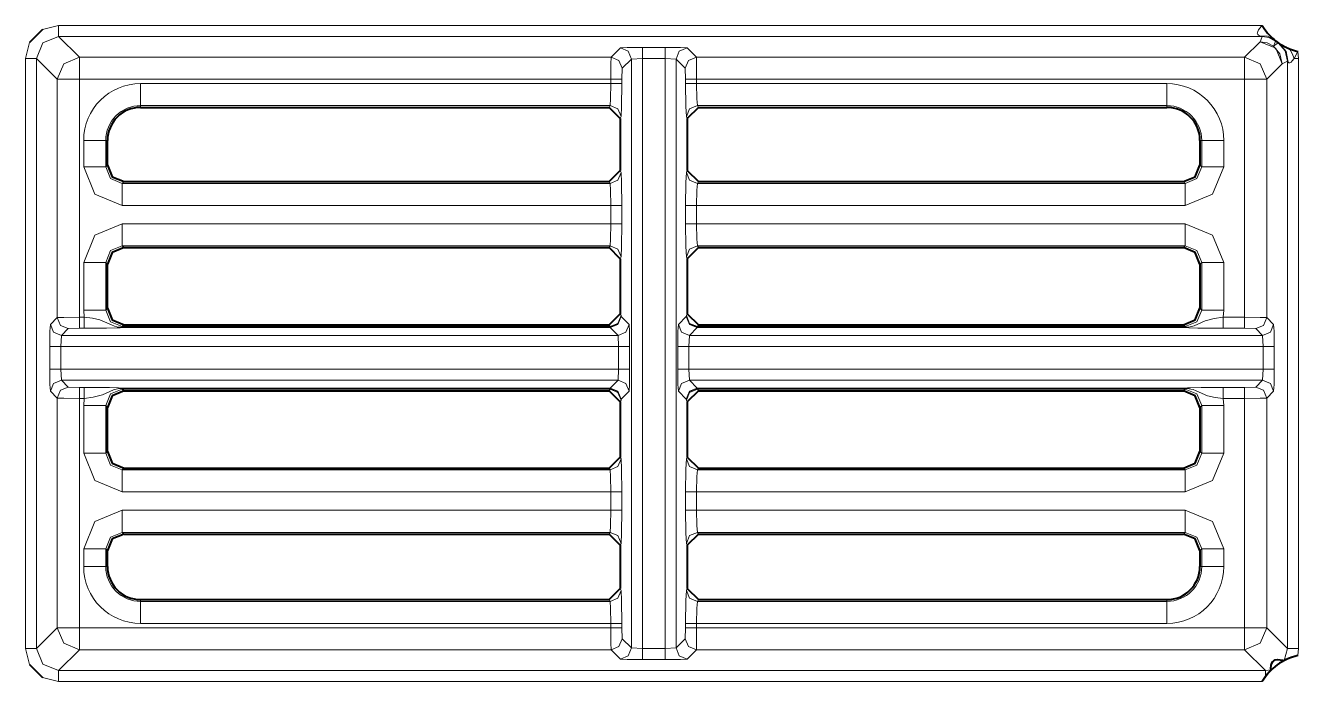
# Model space of a CAD drawing. Header units: millimetres. Extents: x 0 to 2941, y -405 to 1422.
# Drawn here: x 563.3 to 621.1, y 883.4 to 913.2 of the extents above; entities that cross this region are included whole.
import ezdxf

# ---------------------------------------------------------------- set-up
doc = ezdxf.new("R2010")
doc.units = ezdxf.units.MM
doc.layers.add('FINE', color=9, linetype='Continuous')
doc.layers.add('OUTLINE', color=7, linetype='Continuous')

msp = doc.modelspace()

# ---------------------------------------------------------------- linework, layer by layer
at = {"layer": 'FINE', "lineweight": 9}
for p, q in [((564.102, 912.989), (564.829, 913.177)), ((564.829, 913.177), (619.409, 913.177)), ((563.33, 911.678), (563.518, 912.405)), ((589.884, 911.734), (590.304, 912.154)), ((591.304, 912.179), (592.33, 912.179)), ((593.329, 912.154), (593.749, 911.734)), ((618.611, 911.734), (619.317, 912.44)), ((565.773, 911.734), (589.884, 911.734)), ((590.804, 911.654), (590.384, 911.234)), ((591.304, 911.679), (590.804, 911.654)), ((590.804, 911.654), (590.804, 884.927)), ((591.304, 884.902), (591.304, 911.679)), ((592.33, 911.679), (591.304, 911.679)), ((592.33, 911.679), (592.33, 884.902)), ((592.829, 911.654), (592.33, 911.679)), ((593.249, 911.234), (592.829, 911.654)), ((592.829, 884.927), (592.829, 911.654)), ((593.749, 911.734), (618.611, 911.734)), ((620.554, 884.903), (620.554, 911.562)), ((621.018, 912.001), (621.054, 911.678)), ((621.054, 911.678), (621.054, 884.903)), ((590.384, 911.234), (590.371, 910.734)), ((593.262, 910.734), (593.249, 911.234)), ((620.317, 911.441), (619.61, 910.734)), ((564.773, 899.921), (564.773, 910.734)), ((590.371, 910.734), (590.371, 910.538)), ((593.262, 910.538), (593.262, 910.734)), ((618.611, 910.734), (593.762, 910.734)), ((593.762, 910.734), (593.762, 910.538)), ((593.762, 910.538), (615.085, 910.538)), ((618.611, 899.934), (618.611, 910.734)), ((619.61, 910.734), (619.61, 899.921)), ((589.834, 909.54), (568.549, 909.54)), ((568.549, 909.54), (568.549, 909.458)), ((589.793, 909.458), (589.834, 909.54)), ((615.085, 909.54), (593.799, 909.54)), ((593.799, 909.54), (593.84, 909.458)), ((615.085, 909.458), (615.085, 909.54)), ((590.334, 909.041), (590.293, 908.958)), ((593.34, 908.958), (593.299, 909.041)), ((565.969, 906.761), (565.969, 907.959)), ((566.967, 907.959), (566.967, 906.761)), ((567.049, 907.959), (566.967, 907.959)), ((616.666, 907.959), (616.585, 907.959)), ((616.666, 906.761), (616.666, 907.959)), ((617.664, 907.959), (617.664, 906.761)), ((566.967, 906.761), (567.049, 906.842)), ((616.585, 906.842), (616.666, 906.761)), ((590.293, 906.593), (590.334, 906.511)), ((593.299, 906.511), (593.34, 906.593)), ((567.798, 906.094), (567.716, 906.012)), ((567.716, 906.012), (589.834, 906.012)), ((589.834, 906.012), (589.793, 906.094)), ((593.84, 906.094), (593.799, 906.012)), ((593.799, 906.012), (615.917, 906.012)), ((615.917, 906.012), (615.836, 906.094)), ((593.262, 904.174), (593.262, 905.013)), ((615.917, 905.013), (593.762, 905.013)), ((593.762, 905.013), (593.762, 904.174)), ((593.762, 904.174), (615.917, 904.174)), ((567.716, 903.175), (567.798, 903.093)), ((589.834, 903.175), (567.716, 903.175)), ((589.793, 903.093), (589.834, 903.175)), ((615.836, 903.093), (615.917, 903.175)), ((565.969, 900.261), (565.969, 902.426)), ((566.967, 902.426), (566.967, 900.261)), ((567.049, 902.344), (566.967, 902.426)), ((590.334, 902.675), (590.293, 902.593)), ((593.34, 902.593), (593.299, 902.675)), ((616.666, 902.426), (616.585, 902.344)), ((616.666, 900.261), (616.666, 902.426)), ((617.664, 902.426), (617.664, 900.261)), ((564.458, 899.606), (564.773, 899.921)), ((565.999, 899.934), (565.969, 900.261)), ((566.967, 900.261), (567.049, 900.342)), ((590.293, 900.093), (590.334, 900.011)), ((590.334, 900.011), (590.342, 899.963)), ((590.342, 899.963), (590.699, 899.606)), ((592.934, 899.606), (593.291, 899.963)), ((593.291, 899.963), (593.299, 900.011)), ((593.299, 900.011), (593.34, 900.093)), ((616.585, 900.342), (616.666, 900.261)), ((617.664, 900.261), (617.634, 899.934)), ((617.634, 899.934), (618.611, 899.934)), ((619.61, 899.921), (619.925, 899.606)), ((565.273, 899.421), (564.958, 899.106)), ((565.773, 899.434), (565.273, 899.421)), ((565.999, 899.434), (565.773, 899.434)), ((567.798, 899.593), (567.716, 899.512)), ((567.716, 899.512), (589.834, 899.512)), ((567.716, 899.48), (589.842, 899.48)), ((589.842, 899.463), (567.716, 899.463)), ((589.834, 899.512), (589.793, 899.593)), ((589.842, 899.48), (589.834, 899.512)), ((590.199, 899.106), (589.842, 899.463)), ((593.799, 899.512), (593.791, 899.48)), ((593.791, 899.48), (615.917, 899.48)), ((593.84, 899.593), (593.799, 899.512)), ((593.799, 899.512), (615.917, 899.512)), ((615.917, 899.512), (615.836, 899.593)), ((618.611, 899.434), (617.634, 899.434)), ((619.11, 899.421), (618.611, 899.434)), ((619.426, 899.106), (619.11, 899.421)), ((564.958, 899.106), (564.932, 898.606)), ((590.199, 899.106), (564.958, 899.106)), ((590.225, 898.606), (590.199, 899.106)), ((593.434, 899.106), (593.408, 898.606)), ((619.426, 899.106), (593.434, 899.106)), ((619.451, 898.606), (619.426, 899.106)), ((564.433, 897.581), (564.433, 898.606)), ((564.932, 898.606), (564.932, 897.581)), ((564.932, 898.606), (590.225, 898.606)), ((590.225, 897.581), (590.225, 898.606)), ((590.725, 898.606), (590.725, 897.581)), ((592.909, 897.581), (592.909, 898.606)), ((593.408, 898.606), (619.451, 898.606)), ((619.451, 897.581), (619.451, 898.606)), ((619.951, 898.606), (619.951, 897.581)), ((590.225, 897.581), (564.932, 897.581)), ((564.932, 897.581), (564.958, 897.081)), ((564.958, 897.081), (565.273, 896.765)), ((564.958, 897.081), (590.199, 897.081)), ((589.842, 896.724), (590.199, 897.081)), ((590.199, 897.081), (590.225, 897.581)), ((619.451, 897.581), (593.408, 897.581)), ((593.434, 897.081), (619.426, 897.081)), ((619.11, 896.765), (619.426, 897.081)), ((619.426, 897.081), (619.451, 897.581)), ((565.273, 896.765), (565.773, 896.753)), ((565.773, 896.753), (565.999, 896.753)), ((567.716, 896.724), (589.842, 896.724)), ((589.842, 896.707), (567.716, 896.707)), ((589.834, 896.675), (589.842, 896.707)), ((590.699, 896.581), (590.342, 896.224)), ((593.291, 896.224), (592.934, 896.581)), ((615.917, 896.707), (593.791, 896.707)), ((593.791, 896.707), (593.799, 896.675)), ((615.917, 896.675), (593.799, 896.675)), ((593.799, 896.675), (593.84, 896.594)), ((615.836, 896.594), (615.917, 896.675)), ((617.634, 896.753), (618.611, 896.753)), ((618.611, 896.753), (619.11, 896.765)), ((619.925, 896.581), (619.61, 896.266)), ((565.773, 896.253), (565.773, 885.847)), ((565.999, 896.253), (565.773, 896.253)), ((565.969, 895.926), (565.999, 896.253)), ((565.969, 893.761), (565.969, 895.926)), ((567.049, 895.844), (566.967, 895.926)), ((566.967, 895.926), (566.967, 893.761)), ((590.334, 896.175), (590.293, 896.093)), ((590.342, 896.224), (590.334, 896.175)), ((593.299, 896.175), (593.291, 896.224)), ((593.34, 896.093), (593.299, 896.175)), ((616.666, 895.926), (616.585, 895.844)), ((616.666, 893.761), (616.666, 895.926)), ((618.611, 896.253), (617.634, 896.253)), ((617.634, 896.253), (617.664, 895.926)), ((617.664, 895.926), (617.664, 893.761)), ((618.611, 885.847), (618.611, 896.253)), ((619.61, 896.266), (619.61, 885.847)), ((566.967, 893.761), (567.049, 893.842)), ((590.293, 893.593), (590.334, 893.511)), ((593.299, 893.511), (593.34, 893.593)), ((616.585, 893.842), (616.666, 893.761)), ((593.84, 893.093), (593.799, 893.012)), ((593.799, 893.012), (615.917, 893.012)), ((615.917, 893.012), (615.836, 893.093)), ((589.871, 892.014), (567.716, 892.014)), ((589.871, 891.174), (589.871, 892.014)), ((590.371, 892.014), (590.371, 891.174)), ((593.262, 891.174), (593.262, 892.014)), ((615.917, 892.014), (593.762, 892.014)), ((593.762, 892.014), (593.762, 891.174)), ((567.716, 891.174), (589.871, 891.174)), ((593.762, 891.174), (615.917, 891.174)), ((615.917, 890.175), (593.799, 890.175)), ((593.799, 890.175), (593.84, 890.093)), ((615.836, 890.093), (615.917, 890.175)), ((590.334, 889.675), (590.293, 889.593)), ((593.34, 889.593), (593.299, 889.675)), ((565.969, 888.622), (565.969, 889.426)), ((567.049, 889.345), (566.967, 889.426)), ((566.967, 889.426), (566.967, 888.622)), ((616.666, 889.426), (616.585, 889.345)), ((616.666, 888.622), (616.666, 889.426)), ((617.664, 889.426), (617.664, 888.622)), ((566.967, 888.622), (567.049, 888.622)), ((616.585, 888.622), (616.666, 888.622)), ((590.293, 887.622), (590.334, 887.54)), ((593.299, 887.54), (593.34, 887.622)), ((568.549, 887.122), (568.549, 887.041)), ((568.549, 887.041), (589.834, 887.041)), ((589.834, 887.041), (589.793, 887.122)), ((593.84, 887.122), (593.799, 887.041)), ((593.799, 887.041), (615.085, 887.041)), ((615.085, 887.041), (615.085, 887.122)), ((589.871, 886.042), (568.549, 886.042)), ((590.371, 886.042), (590.371, 885.847)), ((590.371, 885.847), (590.384, 885.347)), ((593.249, 885.347), (593.262, 885.847)), ((593.262, 885.847), (593.262, 886.042)), ((593.762, 886.042), (593.762, 885.847)), ((615.085, 886.042), (593.762, 886.042)), ((593.762, 885.847), (618.611, 885.847)), ((619.61, 885.847), (620.554, 884.903)), ((590.384, 885.347), (590.804, 884.927)), ((590.804, 884.927), (591.304, 884.902)), ((592.33, 884.902), (592.829, 884.927)), ((592.829, 884.927), (593.249, 885.347)), ((589.884, 884.847), (565.773, 884.847)), ((590.304, 884.427), (589.884, 884.847)), ((591.304, 884.902), (592.33, 884.902)), ((592.33, 884.401), (591.304, 884.401)), ((593.749, 884.847), (593.329, 884.427)), ((618.611, 884.847), (593.749, 884.847)), ((619.554, 883.903), (618.611, 884.847)), ((620.396, 884.364), (620.554, 884.903)), ((621.054, 884.903), (621.018, 884.58)), ((619.554, 883.903), (619.809, 883.936))]:
    msp.add_line(p, q, dxfattribs=at)
for points in [[(564.829, 912.677), (564.122, 912.385), (563.83, 911.678)], [(564.829, 913.177), (564.829, 912.828), (564.829, 912.677)], [(619.397, 912.677), (564.829, 912.677), (565.773, 911.734)], [(619.302, 912.709), (619.243, 912.734), (619.203, 912.771), (619.185, 912.821), (619.186, 912.863), (619.219, 912.95), (619.238, 912.982), (619.353, 913.123), (619.4, 913.169), (619.409, 913.177)], [(619.397, 912.677), (619.389, 912.682), (619.357, 912.692), (619.302, 912.709)], [(619.948, 912.535), (619.65, 912.688), (619.302, 912.709)], [(619.317, 912.44), (619.384, 912.637), (619.397, 912.677)], [(620.015, 912.464), (619.724, 912.623), (619.397, 912.677)], [(590.304, 912.154), (590.606, 912.172), (591.304, 912.179)], [(590.304, 912.154), (590.657, 912.007), (590.804, 911.654)], [(591.304, 912.179), (591.304, 912.028), (591.304, 911.679)], [(592.33, 912.179), (592.33, 912.028), (592.33, 911.679)], [(592.33, 912.179), (593.027, 912.172), (593.329, 912.154)], [(593.329, 912.154), (592.976, 912.007), (592.829, 911.654)], [(619.917, 912.24), (619.633, 912.389), (619.317, 912.44)], [(620.317, 911.441), (620.024, 912.147), (619.317, 912.44)], [(619.948, 912.535), (619.975, 912.509), (620.015, 912.464), (619.993, 912.415), (619.917, 912.24)], [(619.917, 912.24), (620.087, 912.353), (620.127, 912.381), (620.18, 912.358), (620.197, 912.349)], [(619.917, 912.24), (620.211, 911.888), (620.317, 911.441)], [(620.554, 911.562), (620.441, 912.024), (620.127, 912.381)], [(620.585, 911.513), (620.5, 911.992), (620.197, 912.349)], [(620.859, 911.678), (620.76, 911.904), (620.643, 912.117)], [(563.33, 911.678), (563.679, 911.678), (563.83, 911.678)], [(563.518, 884.176), (563.33, 884.903), (563.33, 911.678)], [(564.773, 910.734), (563.83, 911.678), (563.83, 884.903), (564.773, 885.847), (564.773, 896.266), (564.458, 896.581)], [(564.773, 910.734), (565.066, 911.441), (565.773, 911.734)], [(565.773, 911.734), (565.773, 911.432), (565.773, 910.734)], [(589.871, 910.734), (589.875, 911.432), (589.884, 911.734)], [(589.884, 911.734), (590.237, 911.587), (590.384, 911.234)], [(593.749, 911.734), (593.396, 911.587), (593.249, 911.234)], [(593.749, 911.734), (593.758, 911.432), (593.762, 910.734)], [(618.611, 911.734), (619.317, 911.441), (619.61, 910.734)], [(618.611, 911.734), (618.611, 911.432), (618.611, 910.734)], [(620.554, 911.562), (620.37, 911.467), (620.317, 911.441)], [(620.585, 911.513), (620.578, 911.526), (620.56, 911.556), (620.554, 911.562)], [(620.859, 911.678), (620.768, 911.568), (620.714, 911.518), (620.66, 911.486), (620.652, 911.484), (620.616, 911.485), (620.59, 911.506), (620.585, 911.513)], [(621.018, 912.001), (621.015, 911.994), (620.859, 911.678)], [(620.859, 911.678), (620.954, 911.678), (621.054, 911.678)], [(564.773, 910.734), (565.075, 910.734), (565.773, 910.734)], [(568.549, 910.538), (589.871, 910.538), (589.871, 910.734), (565.773, 910.734), (565.773, 899.934), (565.999, 899.934)], [(568.549, 909.54), (568.549, 909.85), (568.549, 910.538)], [(589.834, 909.54), (589.86, 909.85), (589.871, 910.538)], [(589.871, 910.734), (590.22, 910.734), (590.371, 910.734)], [(589.871, 910.538), (590.22, 910.538), (590.371, 910.538)], [(590.371, 910.538), (590.36, 909.506), (590.334, 909.041)], [(593.762, 910.734), (593.413, 910.734), (593.262, 910.734)], [(593.262, 910.538), (593.413, 910.538), (593.762, 910.538)], [(593.299, 909.041), (593.273, 909.506), (593.262, 910.538)], [(593.762, 910.538), (593.773, 909.85), (593.799, 909.54)], [(615.085, 909.54), (615.085, 909.85), (615.085, 910.538)], [(618.611, 910.734), (619.308, 910.734), (619.61, 910.734)], [(589.834, 909.54), (590.187, 909.393), (590.334, 909.041)], [(593.299, 909.041), (593.446, 909.393), (593.799, 909.54)], [(566.967, 907.959), (566.657, 907.959), (565.969, 907.959)], [(616.666, 907.959), (616.976, 907.959), (617.664, 907.959)], [(565.969, 906.761), (566.657, 906.761), (566.967, 906.761)], [(567.716, 905.013), (566.48, 905.525), (565.969, 906.761)], [(566.967, 906.761), (567.185, 906.23), (567.716, 906.012)], [(590.334, 906.511), (590.187, 906.159), (589.834, 906.012)], [(590.334, 906.511), (590.36, 906.046), (590.371, 905.013)], [(593.262, 905.013), (593.273, 906.046), (593.299, 906.511)], [(593.799, 906.012), (593.446, 906.159), (593.299, 906.511)], [(615.917, 906.012), (616.448, 906.23), (616.666, 906.761)], [(617.664, 906.761), (617.153, 905.525), (615.917, 905.013)], [(617.664, 906.761), (616.976, 906.761), (616.666, 906.761)], [(567.716, 905.013), (567.716, 905.702), (567.716, 906.012)], [(589.871, 905.013), (589.86, 905.702), (589.834, 906.012)], [(593.799, 906.012), (593.773, 905.702), (593.762, 905.013)], [(615.917, 905.013), (615.917, 905.702), (615.917, 906.012)], [(567.716, 904.174), (589.871, 904.174), (589.871, 905.013), (567.716, 905.013)], [(590.371, 905.013), (590.22, 905.013), (589.871, 905.013)], [(590.371, 905.013), (590.371, 904.174), (590.36, 903.141), (590.334, 902.675)], [(593.762, 905.013), (593.413, 905.013), (593.262, 905.013)], [(565.969, 902.426), (566.48, 903.662), (567.716, 904.174)], [(567.716, 903.175), (567.716, 903.485), (567.716, 904.174)], [(589.834, 903.175), (589.86, 903.485), (589.871, 904.174)], [(589.871, 904.174), (590.22, 904.174), (590.371, 904.174)], [(593.262, 904.174), (593.413, 904.174), (593.762, 904.174)], [(593.299, 902.675), (593.273, 903.141), (593.262, 904.174)], [(593.762, 904.174), (593.773, 903.485), (593.799, 903.175)], [(615.917, 903.175), (615.917, 903.485), (615.917, 904.174)], [(615.917, 904.174), (617.153, 903.662), (617.664, 902.426)], [(567.716, 903.175), (567.185, 902.957), (566.967, 902.426)], [(589.834, 903.175), (590.187, 903.028), (590.334, 902.675)], [(593.299, 902.675), (593.446, 903.028), (593.799, 903.175)], [(615.917, 903.175), (593.799, 903.175), (593.84, 903.093)], [(616.666, 902.426), (616.448, 902.957), (615.917, 903.175)], [(566.967, 902.426), (566.657, 902.426), (565.969, 902.426)], [(617.664, 902.426), (616.976, 902.426), (616.666, 902.426)], [(564.773, 899.921), (565.075, 899.93), (565.773, 899.934)], [(564.773, 899.921), (564.92, 899.568), (565.273, 899.421)], [(565.773, 899.934), (565.773, 899.585), (565.773, 899.434)], [(566.967, 900.261), (566.657, 900.261), (565.969, 900.261)], [(565.999, 899.934), (565.999, 899.585), (565.999, 899.434)], [(565.999, 899.934), (566.363, 899.891), (566.706, 899.813), (567.224, 899.588), (567.361, 899.537), (567.467, 899.508), (567.614, 899.485), (567.683, 899.48), (567.716, 899.48)], [(566.967, 900.261), (567.185, 899.73), (567.716, 899.512)], [(589.834, 899.512), (590.187, 899.659), (590.334, 900.011)], [(589.842, 899.463), (590.195, 899.61), (590.342, 899.963)], [(589.842, 899.48), (590.194, 899.623), (590.342, 899.963)], [(593.291, 899.963), (593.438, 899.61), (593.791, 899.463)], [(593.291, 899.963), (593.439, 899.623), (593.791, 899.48)], [(593.299, 900.011), (593.446, 899.659), (593.799, 899.512)], [(615.917, 899.512), (616.448, 899.73), (616.666, 900.261)], [(615.917, 899.48), (615.987, 899.482), (616.074, 899.491), (616.314, 899.551), (616.813, 899.773), (617.227, 899.884), (617.634, 899.934)], [(617.664, 900.261), (616.976, 900.261), (616.666, 900.261)], [(617.634, 899.934), (617.634, 899.585), (617.634, 899.434)], [(618.611, 899.934), (618.611, 899.585), (618.611, 899.434)], [(618.611, 899.934), (619.308, 899.93), (619.61, 899.921)], [(619.61, 899.921), (619.464, 899.568), (619.11, 899.421)], [(564.433, 898.606), (564.44, 899.304), (564.458, 899.606)], [(564.458, 899.606), (564.605, 899.253), (564.958, 899.106)], [(567.716, 899.463), (567.704, 899.463), (567.676, 899.463), (567.617, 899.462), (567.568, 899.46), (567.494, 899.458), (567, 899.443), (566.529, 899.437), (565.999, 899.434)], [(567.716, 899.48), (567.716, 899.501), (567.716, 899.512)], [(567.716, 899.48), (567.716, 899.468), (567.716, 899.463)], [(589.842, 899.463), (589.842, 899.468), (589.842, 899.48)], [(590.199, 899.106), (590.553, 899.253), (590.699, 899.606)], [(590.699, 899.606), (590.717, 899.304), (590.725, 898.606)], [(592.909, 898.606), (592.916, 899.304), (592.934, 899.606)], [(592.934, 899.606), (593.081, 899.253), (593.434, 899.106)], [(615.917, 899.463), (593.791, 899.463), (593.434, 899.106)], [(593.791, 899.48), (593.791, 899.468), (593.791, 899.463)], [(615.917, 899.48), (615.917, 899.501), (615.917, 899.512)], [(615.917, 899.48), (615.917, 899.468), (615.917, 899.463)], [(617.634, 899.434), (617.042, 899.437), (616.494, 899.447), (616.086, 899.459), (615.978, 899.463), (615.944, 899.463), (615.917, 899.463)], [(619.925, 899.606), (619.779, 899.253), (619.426, 899.106)], [(619.925, 899.606), (619.943, 899.304), (619.951, 898.606)], [(564.433, 898.606), (564.583, 898.606), (564.932, 898.606)], [(590.225, 898.606), (590.574, 898.606), (590.725, 898.606)], [(592.909, 898.606), (593.06, 898.606), (593.408, 898.606)], [(593.408, 898.606), (593.408, 897.581), (593.434, 897.081)], [(619.951, 898.606), (619.8, 898.606), (619.451, 898.606)], [(564.433, 897.581), (564.583, 897.581), (564.932, 897.581)], [(564.458, 896.581), (564.44, 896.883), (564.433, 897.581)], [(564.458, 896.581), (564.605, 896.934), (564.958, 897.081)], [(590.199, 897.081), (590.553, 896.934), (590.699, 896.581)], [(590.225, 897.581), (590.574, 897.581), (590.725, 897.581)], [(590.725, 897.581), (590.717, 896.883), (590.699, 896.581)], [(592.909, 897.581), (593.06, 897.581), (593.408, 897.581)], [(592.934, 896.581), (592.916, 896.883), (592.909, 897.581)], [(592.934, 896.581), (593.081, 896.934), (593.434, 897.081)], [(593.434, 897.081), (593.791, 896.724), (615.917, 896.724)], [(619.925, 896.581), (619.779, 896.934), (619.426, 897.081)], [(619.951, 897.581), (619.8, 897.581), (619.451, 897.581)], [(619.951, 897.581), (619.943, 896.883), (619.925, 896.581)], [(564.773, 896.266), (564.92, 896.619), (565.273, 896.765)], [(565.773, 896.253), (565.773, 896.602), (565.773, 896.753)], [(565.999, 896.253), (565.999, 896.602), (565.999, 896.753)], [(565.999, 896.753), (566.591, 896.75), (567.139, 896.74), (567.547, 896.727), (567.655, 896.724), (567.689, 896.724), (567.716, 896.724)], [(567.716, 896.707), (567.646, 896.705), (567.559, 896.696), (567.32, 896.636), (566.82, 896.414), (566.406, 896.303), (565.999, 896.253)], [(567.716, 896.675), (567.185, 896.457), (566.967, 895.926)], [(567.716, 896.707), (567.716, 896.719), (567.716, 896.724)], [(567.716, 896.675), (567.716, 896.685), (567.716, 896.707)], [(589.793, 896.594), (589.834, 896.675), (567.716, 896.675), (567.798, 896.594)], [(589.834, 896.675), (590.187, 896.528), (590.334, 896.175)], [(589.842, 896.724), (590.195, 896.577), (590.342, 896.224)], [(589.842, 896.707), (589.842, 896.719), (589.842, 896.724)], [(589.842, 896.707), (590.194, 896.564), (590.342, 896.224)], [(593.291, 896.224), (593.438, 896.577), (593.791, 896.724)], [(593.291, 896.224), (593.439, 896.564), (593.791, 896.707)], [(593.299, 896.175), (593.446, 896.528), (593.799, 896.675)], [(593.791, 896.724), (593.791, 896.719), (593.791, 896.707)], [(615.917, 896.724), (615.93, 896.724), (615.957, 896.724), (616.016, 896.725), (616.065, 896.727), (616.14, 896.729), (616.633, 896.743), (617.104, 896.75), (617.634, 896.753)], [(615.917, 896.707), (615.917, 896.719), (615.917, 896.724)], [(617.634, 896.253), (617.27, 896.296), (616.927, 896.374), (616.409, 896.599), (616.272, 896.65), (616.166, 896.679), (616.02, 896.702), (615.95, 896.707), (615.917, 896.707)], [(615.917, 896.675), (615.917, 896.685), (615.917, 896.707)], [(616.666, 895.926), (616.448, 896.457), (615.917, 896.675)], [(617.634, 896.253), (617.634, 896.602), (617.634, 896.753)], [(618.611, 896.253), (618.611, 896.602), (618.611, 896.753)], [(619.61, 896.266), (619.464, 896.619), (619.11, 896.765)], [(565.773, 896.253), (565.075, 896.257), (564.773, 896.266)], [(566.967, 895.926), (566.657, 895.926), (565.969, 895.926)], [(617.664, 895.926), (616.976, 895.926), (616.666, 895.926)], [(619.61, 896.266), (619.308, 896.257), (618.611, 896.253)], [(566.967, 893.761), (566.657, 893.761), (565.969, 893.761)], [(567.716, 892.014), (566.48, 892.525), (565.969, 893.761)], [(566.967, 893.761), (567.185, 893.23), (567.716, 893.012)], [(615.917, 893.012), (616.448, 893.23), (616.666, 893.761)], [(617.664, 893.761), (617.153, 892.525), (615.917, 892.014)], [(617.664, 893.761), (616.976, 893.761), (616.666, 893.761)], [(567.798, 893.093), (567.716, 893.012), (589.834, 893.012), (589.793, 893.093)], [(567.716, 892.014), (567.716, 892.702), (567.716, 893.012)], [(590.334, 893.511), (590.187, 893.159), (589.834, 893.012)], [(589.871, 892.014), (589.86, 892.702), (589.834, 893.012)], [(590.334, 893.511), (590.36, 893.046), (590.371, 892.014)], [(593.262, 892.014), (593.273, 893.046), (593.299, 893.511)], [(593.799, 893.012), (593.446, 893.159), (593.299, 893.511)], [(593.799, 893.012), (593.773, 892.702), (593.762, 892.014)], [(615.917, 892.014), (615.917, 892.702), (615.917, 893.012)], [(590.371, 892.014), (590.22, 892.014), (589.871, 892.014)], [(593.762, 892.014), (593.413, 892.014), (593.262, 892.014)], [(565.969, 889.426), (566.48, 890.662), (567.716, 891.174)], [(567.716, 891.174), (567.716, 890.485), (567.716, 890.175)], [(589.834, 890.175), (589.86, 890.485), (589.871, 891.174)], [(590.371, 891.174), (590.22, 891.174), (589.871, 891.174)], [(590.371, 891.174), (590.36, 890.141), (590.334, 889.675)], [(593.762, 891.174), (593.413, 891.174), (593.262, 891.174)], [(593.299, 889.675), (593.273, 890.141), (593.262, 891.174)], [(593.762, 891.174), (593.773, 890.485), (593.799, 890.175)], [(615.917, 891.174), (615.917, 890.485), (615.917, 890.175)], [(615.917, 891.174), (617.153, 890.662), (617.664, 889.426)], [(567.716, 890.175), (567.185, 889.957), (566.967, 889.426)], [(589.793, 890.093), (589.834, 890.175), (567.716, 890.175), (567.798, 890.093)], [(590.334, 889.675), (590.187, 890.028), (589.834, 890.175)], [(593.299, 889.675), (593.446, 890.028), (593.799, 890.175)], [(616.666, 889.426), (616.448, 889.957), (615.917, 890.175)], [(565.969, 889.426), (566.657, 889.426), (566.967, 889.426)], [(616.666, 889.426), (616.976, 889.426), (617.664, 889.426)], [(565.969, 888.622), (566.657, 888.622), (566.967, 888.622)], [(616.666, 888.622), (616.976, 888.622), (617.664, 888.622)], [(589.834, 887.041), (590.187, 887.187), (590.334, 887.54)], [(590.334, 887.54), (590.36, 887.075), (590.371, 886.042)], [(593.262, 886.042), (593.273, 887.075), (593.299, 887.54)], [(593.799, 887.041), (593.446, 887.187), (593.299, 887.54)], [(568.549, 887.041), (568.549, 886.731), (568.549, 886.042)], [(589.871, 886.042), (589.86, 886.731), (589.834, 887.041)], [(593.799, 887.041), (593.773, 886.731), (593.762, 886.042)], [(615.085, 887.041), (615.085, 886.731), (615.085, 886.042)], [(564.773, 885.847), (565.075, 885.847), (565.773, 885.847), (565.773, 885.149), (565.773, 884.847)], [(565.773, 884.847), (565.066, 885.14), (564.773, 885.847)], [(565.773, 885.847), (589.871, 885.847), (589.871, 886.042)], [(589.871, 886.042), (590.22, 886.042), (590.371, 886.042)], [(589.871, 885.847), (590.22, 885.847), (590.371, 885.847)], [(589.884, 884.847), (589.875, 885.149), (589.871, 885.847)], [(593.762, 886.042), (593.413, 886.042), (593.262, 886.042)], [(593.762, 885.847), (593.413, 885.847), (593.262, 885.847)], [(593.762, 885.847), (593.758, 885.149), (593.749, 884.847)], [(618.611, 885.847), (619.308, 885.847), (619.61, 885.847)], [(619.61, 885.847), (619.317, 885.14), (618.611, 884.847)], [(618.611, 885.847), (618.611, 885.149), (618.611, 884.847)], [(589.884, 884.847), (590.237, 884.994), (590.384, 885.347)], [(590.304, 884.427), (590.657, 884.574), (590.804, 884.927)], [(593.329, 884.427), (592.976, 884.574), (592.829, 884.927)], [(593.749, 884.847), (593.396, 884.994), (593.249, 885.347)], [(563.33, 884.903), (563.679, 884.903), (563.83, 884.903)], [(563.83, 884.903), (564.122, 884.196), (564.829, 883.903)], [(565.773, 884.847), (564.829, 883.903), (619.554, 883.903)], [(591.304, 884.401), (590.606, 884.409), (590.304, 884.427)], [(591.304, 884.401), (591.304, 884.553), (591.304, 884.902)], [(592.33, 884.401), (592.33, 884.553), (592.33, 884.902)], [(593.329, 884.427), (593.027, 884.409), (592.33, 884.401)], [(620.554, 884.903), (620.705, 884.903), (621.054, 884.903)], [(564.829, 883.903), (564.829, 883.753), (564.829, 883.404)], [(619.554, 883.903), (619.554, 883.825), (619.554, 883.626)], [(619.409, 883.404), (564.829, 883.404), (564.102, 883.592)]]:
    msp.add_lwpolyline(points, dxfattribs=at)
for points in [[(568.549, 910.538, 0.414204), (565.969, 907.959)], [(617.665, 907.959, 0.414243), (615.085, 910.538)], [(568.549, 909.54, 0.414214), (566.967, 907.959)], [(616.666, 907.959, 0.414245), (615.085, 909.54)], [(565.969, 888.622, 0.414204), (568.549, 886.042)], [(566.967, 888.622, 0.414214), (568.549, 887.041)], [(615.085, 887.041, 0.414182), (616.666, 888.622)], [(615.085, 886.042, 0.414204), (617.665, 888.622)]]:
    msp.add_lwpolyline(points, format="xyb", dxfattribs=at)
at = {"layer": 'OUTLINE', "lineweight": 40}
for p, q in [((564.102, 912.989), (563.518, 912.405)), ((568.549, 909.458), (589.793, 909.458)), ((590.293, 908.958), (589.793, 909.458)), ((593.84, 909.458), (593.34, 908.958)), ((593.84, 909.458), (615.085, 909.458)), ((590.293, 908.958), (590.293, 906.593)), ((593.34, 908.958), (593.34, 906.593)), ((567.049, 906.842), (567.049, 907.959)), ((616.585, 907.959), (616.585, 906.842)), ((589.793, 906.094), (590.293, 906.593)), ((593.34, 906.593), (593.84, 906.094)), ((567.798, 906.094), (589.793, 906.094)), ((593.84, 906.094), (615.836, 906.094)), ((567.798, 903.093), (589.793, 903.093)), ((590.293, 902.593), (589.793, 903.093)), ((593.84, 903.093), (593.34, 902.593)), ((593.84, 903.093), (615.836, 903.093)), ((567.049, 900.342), (567.049, 902.344)), ((590.293, 902.593), (590.293, 900.093)), ((593.34, 902.593), (593.34, 900.093)), ((616.585, 902.344), (616.585, 900.342)), ((589.793, 899.593), (590.293, 900.093)), ((593.34, 900.093), (593.84, 899.593)), ((567.798, 899.593), (589.793, 899.593)), ((593.84, 899.593), (615.836, 899.593)), ((567.798, 896.594), (589.793, 896.594)), ((590.293, 896.093), (589.793, 896.594)), ((593.84, 896.594), (593.34, 896.093)), ((593.84, 896.594), (615.836, 896.594)), ((590.293, 896.093), (590.293, 893.593)), ((593.34, 896.093), (593.34, 893.593)), ((567.049, 893.842), (567.049, 895.844)), ((616.585, 895.844), (616.585, 893.842)), ((589.793, 893.093), (590.293, 893.593)), ((593.34, 893.593), (593.84, 893.093)), ((567.798, 893.093), (589.793, 893.093)), ((593.84, 893.093), (615.836, 893.093)), ((567.798, 890.093), (589.793, 890.093)), ((590.293, 889.593), (589.793, 890.093)), ((590.293, 889.593), (590.293, 887.622)), ((593.84, 890.093), (593.34, 889.593)), ((593.34, 889.593), (593.34, 887.622)), ((593.84, 890.093), (615.836, 890.093)), ((567.049, 888.622), (567.049, 889.345)), ((616.585, 889.345), (616.585, 888.622)), ((589.793, 887.122), (590.293, 887.622)), ((593.34, 887.622), (593.84, 887.122)), ((568.549, 887.122), (589.793, 887.122)), ((593.84, 887.122), (615.085, 887.122)), ((563.518, 884.176), (564.102, 883.592)), ((619.554, 883.626), (619.409, 883.404))]:
    msp.add_line(p, q, dxfattribs=at)
for points in [[(619.409, 913.177, 0.084394), (619.948, 912.535)], [(619.948, 912.535, 0.03115), (620.197, 912.349)], [(620.197, 912.349, 0.050688), (620.643, 912.117)], [(620.643, 912.117, 0.039451), (621.018, 912.001)], [(568.549, 909.459, 0.414214), (567.049, 907.959)], [(616.585, 907.959, 0.41423), (615.085, 909.459)], [(567.049, 888.622, 0.414214), (568.549, 887.122)], [(615.085, 887.122, 0.414197), (616.585, 888.622)], [(621.018, 884.58, 0.207903), (619.409, 883.404)]]:
    msp.add_lwpolyline(points, format="xyb", dxfattribs=at)
for points in [[(567.049, 906.842), (567.268, 906.313), (567.798, 906.094)], [(615.836, 906.094), (616.365, 906.313), (616.585, 906.842)], [(567.798, 903.093), (567.268, 902.874), (567.049, 902.344)], [(616.585, 902.344), (616.365, 902.874), (615.836, 903.093)], [(567.049, 900.342), (567.268, 899.813), (567.798, 899.593)], [(615.836, 899.593), (616.365, 899.813), (616.585, 900.342)], [(567.798, 896.594), (567.268, 896.374), (567.049, 895.844)], [(616.585, 895.844), (616.365, 896.374), (615.836, 896.594)], [(567.049, 893.842), (567.268, 893.313), (567.798, 893.093)], [(615.836, 893.093), (616.365, 893.313), (616.585, 893.842)], [(567.798, 890.093), (567.268, 889.874), (567.049, 889.345)], [(616.585, 889.345), (616.365, 889.874), (615.836, 890.093)], [(619.809, 883.936), (619.802, 884.001), (619.807, 884.148), (619.836, 884.242), (619.891, 884.318), (619.904, 884.331), (619.911, 884.336), (619.914, 884.338), (619.916, 884.34), (619.919, 884.342), (619.921, 884.344), (619.925, 884.346), (619.932, 884.351), (619.952, 884.363), (619.995, 884.382), (620.093, 884.403), (620.348, 884.377), (620.396, 884.364)], [(621.018, 884.58), (620.777, 884.514), (620.593, 884.448), (620.462, 884.392), (620.412, 884.37), (620.396, 884.364)], [(619.809, 883.936), (619.797, 883.921), (619.751, 883.87), (619.637, 883.736), (619.554, 883.626)]]:
    msp.add_lwpolyline(points, dxfattribs=at)

doc.saveas('drawing.dxf')
